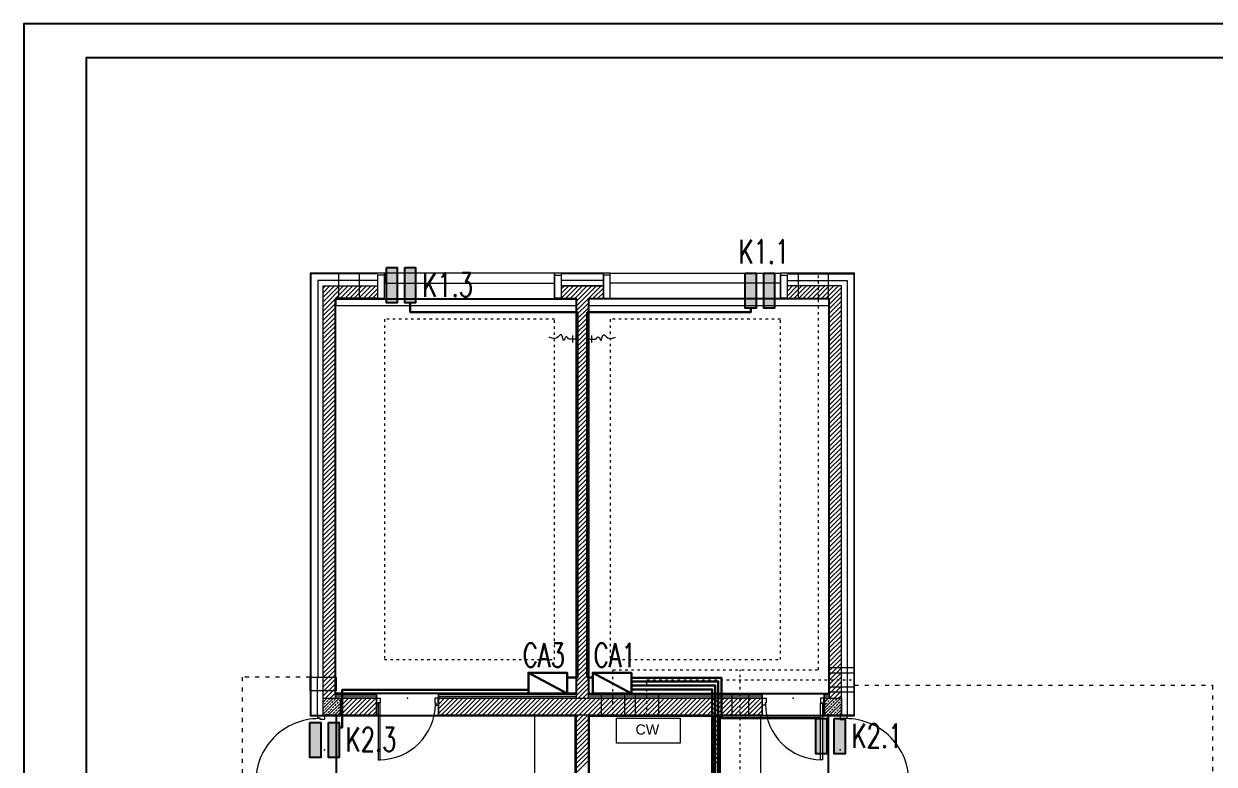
# Model space of a CAD drawing. Header units: millimetres. Extents: x 1780 to 154263, y -7240 to 17216.
# Drawn here: x 92622 to 94372, y 4195 to 5283 of the extents above; entities that cross this region are included whole.
import ezdxf

# ---------------------------------------------------------------- set-up
doc = ezdxf.new("R2010")
doc.units = ezdxf.units.MM
doc.linetypes.add('ACAD_ISO03W100', pattern=[30, 12, -18])
for name, color, linetype, lineweight in [('2d_SX_aranżacja drukowana', 200, 'Continuous', 5), ('2d_SX_aranżacja niedrukowana', 191, 'Continuous', 5), ('2d_SX_gruba przekroje', 90, 'Continuous', 20), ('2d_SX_instalacje - kanalizacja opadowa', 130, 'Continuous', 5), ('2d_SX_instalacje szkic - wentylacja nawiew', 170, 'Continuous', 5), ('2d_SX_instalacje szkic - wentylacja wywiew', 14, 'Continuous', 5), ('2d_SX_instalacje szkic - woda', 140, 'Continuous', 5), ('2d_SX_przebicia', 96, 'Continuous', 13), ('2d_SX_stolarka drzwiowa', 211, 'Continuous', 5), ('2d_SX_stolarka okznaczenia', 251, 'Continuous', 5), ('2d_SX_szraf', 251, 'Continuous', 0), ('2d_SX_warstwy', 181, 'Continuous', 9), ('2d_SX_widok', 10, 'Continuous', 9)]:
    doc.layers.add(name, color=color, linetype=linetype, lineweight=lineweight)
doc.layers.add('2d_SX_powierzchnia', color=251, linetype='Continuous', plot=False)
doc.layers.add('2d_SX_rewizja 18 września', color=210, linetype='Continuous')
doc.layers.add('60 instalacje elektryka', color=10, linetype='Continuous')
doc.styles.add('OPIS', font='simplex.shx', dxfattribs={"width": 0.7, "height": 4})
doc.linetypes.add('ZIGZAG', pattern='A,0.00254,-5.08,[131,ltypeshp.shx,S=5.08,R=0,X=-5.08,Y=0],-10.16,[131,ltypeshp.shx,S=5.08,R=180,X=5.08,Y=0],-5.08', length=20.32254)

# ---------------------------------------------------------------- blocks, each defined once
blk = doc.blocks.new('pdkld a1a2 k')
at = {"layer": '2d_SX_aranżacja drukowana', "color": 8, "ltscale": 5}
for p, q in [((98546.7, -12373.4), (98626.7, -12373.4)), ((98570.4, -12376.8), (98664.1, -12376.8)), ((98570.4, -12413.3), (98570.4, -12376.8)), ((98712.1, -12373.4), (98642.1, -12373.4)), ((98664.1, -12376.8), (98664.1, -12413.3)), ((98712.1, -12443.4), (98712.1, -12373.4)), ((98664.1, -12413.3), (98570.4, -12413.3))]:
    blk.add_line(p, q, dxfattribs=at)
at = {"layer": '2d_SX_aranżacja niedrukowana', "color": 8, "linetype": 'ACAD_ISO03W100', "ltscale": 0.3}
for p, q in [((98479.1, -11790.4), (98229.1, -11790.4)), ((98229.1, -11790.4), (98229.1, -12290.4)), ((98479.1, -12290.4), (98479.1, -11790.4)), ((98811.1, -11790.4), (98561.1, -11790.4)), ((98561.1, -11790.4), (98561.1, -12290.4)), ((98811.1, -12290.4), (98811.1, -11790.4)), ((98229.1, -12290.4), (98479.1, -12290.4)), ((98561.1, -12290.4), (98811.1, -12290.4))]:
    blk.add_line(p, q, dxfattribs=at)
at = {"layer": '2d_SX_aranżacja niedrukowana', "color": 8}
for p, q in [((98450.1, -12476.4), (98450.1, -12373.4)), ((98450.1, -12373.4), (98510.1, -12373.4)), ((98510.1, -12373.4), (98510.1, -12516.4)), ((98782.1, -12373.4), (98782.1, -12616.4))]:
    blk.add_line(p, q, dxfattribs=at)
at = {"layer": '2d_SX_gruba przekroje', "color": 8}
for p, q in [((98229.1, -11722.4), (98120.1, -11722.4)), ((98120.1, -11722.4), (98120.1, -12373.4)), ((98229.1, -11759.4), (98229.1, -11722.4)), ((98561.1, -11722.4), (98479.1, -11722.4)), ((98479.1, -11722.4), (98479.1, -11759.4)), ((98561.1, -11759.4), (98561.1, -11722.4)), ((98920.1, -11722.4), (98811.1, -11722.4)), ((98811.1, -11722.4), (98811.1, -11759.4)), ((98920.1, -12373.4), (98920.1, -11722.4)), ((98157.1, -12340.4), (98157.1, -11759.4)), ((98157.1, -11759.4), (98229.1, -11759.4)), ((98479.1, -11759.4), (98511.1, -11759.4)), ((98511.1, -11759.4), (98511.1, -12340.4)), ((98529.1, -12340.4), (98529.1, -11759.4)), ((98529.1, -11759.4), (98561.1, -11759.4)), ((98811.1, -11759.4), (98883.1, -11759.4)), ((98883.1, -11759.4), (98883.1, -12340.4)), ((98218, -12340.4), (98157.1, -12340.4)), ((98218, -12373.4), (98218, -12340.4)), ((98511.1, -12340.4), (98308, -12340.4)), ((98308, -12340.4), (98308, -12373.4)), ((98785.1, -12340.4), (98529.1, -12340.4)), ((98785.1, -12373.4), (98785.1, -12340.4)), ((98875.1, -12340.4), (98875.1, -12373.4)), ((98883.1, -12340.4), (98875.1, -12340.4)), ((98120.1, -12373.4), (98218, -12373.4)), ((98308, -12373.4), (98510.1, -12373.4)), ((98510.1, -12373.4), (98510.1, -12516.4)), ((98530.1, -12536.4), (98530.1, -12373.4)), ((98530.1, -12373.4), (98712.1, -12373.4)), ((98712.1, -12606.4), (98712.1, -12373.4)), ((98722.1, -12373.4), (98722.1, -12606.4)), ((98722.1, -12373.4), (98785.1, -12373.4)), ((98875.1, -12373.4), (98920.1, -12373.4))]:
    blk.add_line(p, q, dxfattribs=at)
at = {"layer": '2d_SX_instalacje - kanalizacja opadowa', "color": 8, "ltscale": 8}
for p, q in [((98158.1, -11770.4), (98158.1, -11760.4)), ((98158.1, -11760.4), (98511.1, -11760.4)), ((98511.1, -11770.4), (98158.1, -11770.4)), ((98511.1, -11760.4), (98511.1, -11770.4)), ((98529.1, -11770.4), (98529.1, -11760.4)), ((98529.1, -11760.4), (98882.1, -11760.4)), ((98882.1, -11770.4), (98529.1, -11770.4)), ((98882.1, -11760.4), (98882.1, -11770.4))]:
    blk.add_line(p, q, dxfattribs=at)
at = {"layer": '2d_SX_instalacje szkic - wentylacja nawiew', "color": 8, "linetype": 'ACAD_ISO03W100', "ltscale": 0.3}
for p, q in [((98615.1, -12373.4), (98615.1, -12320.4)), ((98615.1, -12320.4), (98920.1, -12320.4))]:
    blk.add_line(p, q, dxfattribs=at)
at = {"layer": '2d_SX_instalacje szkic - wentylacja wywiew', "color": 8, "linetype": 'ACAD_ISO03W100', "ltscale": 0.3}
for p, q in [((98867.1, -12305.4), (98867.1, -11722.4)), ((98565.1, -12373.4), (98565.1, -12305.4)), ((98565.1, -12305.4), (98867.1, -12305.4)), ((98752.1, -12586.4), (98752.1, -12305.4))]:
    blk.add_line(p, q, dxfattribs=at)
at = {"layer": '2d_SX_instalacje szkic - woda', "color": 8}
for p, q in [((98511.1, -11819.4), (98501.1, -11819.4)), ((98506.1, -11824.4), (98506.1, -11814.4)), ((98529.1, -11819.4), (98539.1, -11819.4)), ((98534.1, -11824.4), (98534.1, -11814.4))]:
    blk.add_line(p, q, dxfattribs=at)
for points, start_tangent, end_tangent in [([(98501.1, -11819.4), (98496.7, -11816.3), (98492.7, -11821.8), (98489.4, -11813.1), (98482.8, -11817.7), (98471.1, -11816.7)], (-0.999797, -0.020138), (-0.973228, 0.22984)), ([(98539.1, -11819.4), (98543.4, -11816.3), (98547.4, -11821.8), (98550.7, -11813.1), (98557.3, -11817.7), (98569, -11816.7)], (0.999797, -0.020138), (0.973228, 0.22984))]:
    blk.add_spline(points, degree=3, dxfattribs=dict(at, start_tangent=start_tangent, end_tangent=end_tangent))
at = {"layer": '2d_SX_powierzchnia', "color": 8}
for p, q in [((98157.1, -11760.4), (98511.1, -11760.4)), ((98157.1, -12340.4), (98157.1, -11760.4)), ((98511.1, -11760.4), (98511.1, -12340.4)), ((98883.1, -11760.4), (98529.1, -11760.4)), ((98529.1, -11760.4), (98529.1, -12340.4)), ((98883.1, -12340.4), (98883.1, -11760.4)), ((98511.1, -12340.4), (98157.1, -12340.4)), ((98529.1, -12340.4), (98883.1, -12340.4)), ((98158.1, -12373.4), (98158.1, -12516.4)), ((98510.1, -12373.4), (98158.1, -12373.4)), ((98510.1, -12516.4), (98510.1, -12373.4)), ((98530.1, -12373.4), (98712.1, -12373.4)), ((98530.1, -12606.4), (98530.1, -12373.4)), ((98712.1, -12373.4), (98712.1, -12606.4)), ((98785.1, -12373.4), (98722.1, -12373.4)), ((98722.1, -12373.4), (98722.1, -12606.4)), ((98785.1, -12373.4), (98785.1, -12373.4)), ((98882.1, -12373.4), (98785.1, -12373.4)), ((98882.1, -12606.4), (98882.1, -12373.4))]:
    blk.add_line(p, q, dxfattribs=at)
at = {"layer": '2d_SX_przebicia', "color": 8}
for p, q in [((98162.1, -11760.4), (98162.1, -11722.4)), ((98162.1, -11722.4), (98192.1, -11722.4)), ((98192.1, -11722.4), (98192.1, -11760.4)), ((98882.1, -11722.4), (98837.1, -11722.4)), ((98837.1, -11722.4), (98837.1, -11760.4)), ((98882.1, -11760.4), (98882.1, -11722.4)), ((98192.1, -11760.4), (98162.1, -11760.4)), ((98837.1, -11760.4), (98882.1, -11760.4)), ((98120.1, -12336.4), (98120.1, -12316.4)), ((98120.1, -12316.4), (98158.1, -12316.4)), ((98158.1, -12316.4), (98158.1, -12336.4)), ((98920.1, -12302.9), (98882.1, -12302.9)), ((98882.1, -12302.9), (98882.1, -12337.9)), ((98920.1, -12310.4), (98882.1, -12310.4)), ((98882.1, -12310.4), (98882.1, -12330.4)), ((98920.1, -12337.9), (98920.1, -12302.9)), ((98920.1, -12330.4), (98920.1, -12310.4)), ((98882.1, -12330.4), (98920.1, -12330.4)), ((98158.1, -12336.4), (98120.1, -12336.4)), ((98582.6, -12340.4), (98547.6, -12340.4)), ((98547.6, -12340.4), (98547.6, -12373.4)), ((98582.6, -12373.4), (98582.6, -12340.4)), ((98632.6, -12340.4), (98597.6, -12340.4)), ((98597.6, -12340.4), (98597.6, -12373.4)), ((98632.6, -12373.4), (98632.6, -12340.4)), ((98764.6, -12340.4), (98739.6, -12340.4)), ((98739.6, -12340.4), (98739.6, -12373.4)), ((98764.6, -12373.4), (98764.6, -12340.4)), ((98882.1, -12337.9), (98920.1, -12337.9)), ((98547.6, -12373.4), (98582.6, -12373.4)), ((98597.6, -12373.4), (98632.6, -12373.4)), ((98739.6, -12373.4), (98764.6, -12373.4))]:
    blk.add_line(p, q, dxfattribs=at)
at = {"layer": '2d_SX_stolarka drzwiowa', "color": 8}
for p, q in [((98229.1, -11722.4), (98229.1, -11737.4)), ((98479.1, -11722.4), (98229.1, -11722.4)), ((98479.1, -11737.4), (98479.1, -11722.4)), ((98561.1, -11737.4), (98561.1, -11722.4)), ((98561.1, -11722.4), (98811.1, -11722.4)), ((98811.1, -11722.4), (98811.1, -11737.4)), ((98229.1, -11725.4), (98219.1, -11725.4)), ((98219.1, -11725.4), (98219.1, -11759.4)), ((98229.1, -11759.4), (98229.1, -11725.4)), ((98229.1, -11737.4), (98479.1, -11737.4)), ((98479.1, -11759.4), (98479.1, -11725.4)), ((98479.1, -11725.4), (98489.1, -11725.4)), ((98489.1, -11725.4), (98489.1, -11759.4)), ((98561.1, -11725.4), (98551.1, -11725.4)), ((98551.1, -11725.4), (98551.1, -11759.4)), ((98561.1, -11759.4), (98561.1, -11725.4)), ((98811.1, -11737.4), (98561.1, -11737.4)), ((98811.1, -11759.4), (98811.1, -11725.4)), ((98811.1, -11725.4), (98821.1, -11725.4)), ((98821.1, -11725.4), (98821.1, -11759.4)), ((98219.1, -11759.4), (98229.1, -11759.4)), ((98489.1, -11759.4), (98479.1, -11759.4)), ((98551.1, -11759.4), (98561.1, -11759.4)), ((98821.1, -11759.4), (98811.1, -11759.4)), ((98218, -12357.4), (98218, -12347.4)), ((98218, -12347.4), (98223, -12347.4)), ((98223, -12347.4), (98223, -12353.9)), ((98308, -12347.4), (98303, -12347.4)), ((98303, -12347.4), (98303, -12353.9)), ((98308, -12357.4), (98308, -12347.4)), ((98785.1, -12357.4), (98785.1, -12347.4)), ((98785.1, -12347.4), (98790.1, -12347.4)), ((98790.1, -12347.4), (98790.1, -12353.9)), ((98875.1, -12347.4), (98870.1, -12347.4)), ((98870.1, -12347.4), (98870.1, -12353.9)), ((98875.1, -12357.4), (98875.1, -12347.4)), ((98219.5, -12357.4), (98218, -12357.4)), ((98223, -12353.9), (98219.5, -12353.9)), ((98219.5, -12353.9), (98219.5, -12357.4)), ((98220, -12354.4), (98220, -12437.9)), ((98223, -12354.4), (98220, -12354.4)), ((98223, -12437.9), (98223, -12354.4)), ((98303, -12353.9), (98304.5, -12353.9)), ((98304.5, -12353.9), (98304.5, -12357.4)), ((98304.5, -12357.4), (98308, -12357.4)), ((98788.6, -12357.4), (98785.1, -12357.4)), ((98790.1, -12353.9), (98788.6, -12353.9)), ((98788.6, -12353.9), (98788.6, -12357.4)), ((98870.1, -12353.9), (98873.6, -12353.9)), ((98870.1, -12437.9), (98870.1, -12354.4)), ((98870.1, -12354.4), (98873.1, -12354.4)), ((98873.1, -12354.4), (98873.1, -12437.9)), ((98873.6, -12353.9), (98873.6, -12357.4)), ((98873.6, -12357.4), (98875.1, -12357.4)), ((98131.1, -12376.9), (98131.1, -12373.4)), ((98131.1, -12373.4), (98141.1, -12373.4)), ((98134.6, -12376.9), (98131.1, -12376.9)), ((98134.6, -12378.4), (98134.6, -12376.9)), ((98141.1, -12378.4), (98134.6, -12378.4)), ((98141.1, -12373.4), (98141.1, -12378.4)), ((98909.1, -12373.4), (98899.1, -12373.4)), ((98899.1, -12373.4), (98899.1, -12378.4)), ((98899.1, -12378.4), (98905.6, -12378.4)), ((98905.6, -12378.4), (98905.6, -12376.9)), ((98905.6, -12376.9), (98909.1, -12376.9)), ((98909.1, -12376.9), (98909.1, -12373.4)), ((98220, -12437.9), (98223, -12437.9)), ((98873.1, -12437.9), (98870.1, -12437.9))]:
    blk.add_line(p, q, dxfattribs=at)
at = {"layer": '2d_SX_stolarka okznaczenia', "color": 8}
for centre, radius, start, end in [((98221.6, -12355.4), 82.4, 269.9492, 359.7025), ((98871.5, -12355.4), 82.4, 180.2975, 270.0508), ((98132.9, -12470.2), 92.9, 90.0596, 180.7068), ((98907.2, -12470.2), 92.9, 359.2932, 89.9404)]:
    blk.add_arc(centre, radius, start, end, dxfattribs=at)
for p in [(98263, -12347.4), (98830.1, -12347.4), (98141.1, -12423.4), (98899.1, -12423.4)]:
    blk.add_point(p, dxfattribs=at)
at = {"layer": '2d_SX_szraf', "color": 8, "linetype": 'ZIGZAG'}
for p, q in [((98219.1, -11733.4), (98131.1, -11733.4)), ((98131.1, -11733.4), (98131.1, -11733.4)), ((98131.1, -11733.4), (98131.1, -12316.4)), ((98551.1, -11733.4), (98489.1, -11733.4)), ((98821.1, -11733.4), (98909.1, -11733.4)), ((98909.1, -11733.4), (98909.1, -11733.4)), ((98909.1, -11733.4), (98909.1, -12372.4)), ((98130.1, -12316.4), (98130.1, -12372.4)), ((98130.1, -12372.4), (98130.1, -12372.4)), ((98909.1, -12372.4), (98909.1, -12372.4))]:
    blk.add_line(p, q, dxfattribs=at)
at = {"layer": '2d_SX_szraf', "color": 8, "linetype": 'Continuous'}
for p, q in [((98139.1, -11744.6), (98142.3, -11741.4)), ((98139.1, -11751.3), (98149, -11741.4)), ((98139.1, -11758), (98155.7, -11741.4)), ((98139.1, -11764.8), (98162.5, -11741.4)), ((98139.1, -11771.5), (98169.2, -11741.4)), ((98157.9, -11759.4), (98175.9, -11741.4)), ((98164.7, -11759.4), (98182.7, -11741.4)), ((98171.4, -11759.4), (98189.4, -11741.4)), ((98178.1, -11759.4), (98196.1, -11741.4)), ((98184.9, -11759.4), (98202.9, -11741.4)), ((98191.6, -11759.4), (98209.6, -11741.4)), ((98198.3, -11759.4), (98216.3, -11741.4)), ((98205.1, -11759.4), (98219.1, -11745.4)), ((98211.8, -11759.4), (98219.1, -11752.1)), ((98489.1, -11745.9), (98493.6, -11741.4)), ((98489.1, -11752.7), (98500.3, -11741.4)), ((98489.1, -11759.4), (98507.1, -11741.4)), ((98495.8, -11759.4), (98513.8, -11741.4)), ((98502.5, -11759.4), (98520.5, -11741.4)), ((98509.3, -11759.4), (98527.3, -11741.4)), ((98511.1, -11764.3), (98534, -11741.4)), ((98511.1, -11771.1), (98540.8, -11741.4)), ((98529.5, -11759.4), (98547.5, -11741.4)), ((98536.2, -11759.4), (98551.1, -11744.5)), ((98543, -11759.4), (98551.1, -11751.3)), ((98549.7, -11759.4), (98551.1, -11758)), ((98821.1, -11742.8), (98822.5, -11741.4)), ((98821.1, -11749.6), (98829.2, -11741.4)), ((98821.1, -11756.3), (98836, -11741.4)), ((98824.7, -11759.4), (98842.7, -11741.4)), ((98831.4, -11759.4), (98849.4, -11741.4)), ((98838.2, -11759.4), (98856.2, -11741.4)), ((98844.9, -11759.4), (98862.9, -11741.4)), ((98851.7, -11759.4), (98869.7, -11741.4)), ((98858.4, -11759.4), (98876.4, -11741.4)), ((98865.1, -11759.4), (98883.1, -11741.4)), ((98871.9, -11759.4), (98889.9, -11741.4)), ((98878.6, -11759.4), (98896.6, -11741.4)), ((98883.1, -11761.6), (98901.1, -11743.6)), ((98883.1, -11768.4), (98901.1, -11750.4)), ((98883.1, -11775.1), (98901.1, -11757.1)), ((98139.1, -11778.2), (98157.1, -11760.2)), ((98139.1, -11785), (98157.1, -11767)), ((98139.1, -11791.7), (98157.1, -11773.7)), ((98218.5, -11759.4), (98219.1, -11758.9)), ((98511.1, -11777.8), (98529.1, -11759.8)), ((98511.1, -11784.5), (98529.1, -11766.5)), ((98511.1, -11791.3), (98529.1, -11773.3)), ((98883.1, -11781.8), (98901.1, -11763.8)), ((98883.1, -11788.6), (98901.1, -11770.6)), ((98139.1, -11798.4), (98157.1, -11780.4)), ((98139.1, -11805.2), (98157.1, -11787.2)), ((98511.1, -11798), (98529.1, -11780)), ((98511.1, -11804.7), (98529.1, -11786.7)), ((98883.1, -11795.3), (98901.1, -11777.3)), ((98883.1, -11802.1), (98901.1, -11784.1)), ((98883.1, -11808.8), (98901.1, -11790.8)), ((98139.1, -11811.9), (98157.1, -11793.9)), ((98139.1, -11818.7), (98157.1, -11800.7)), ((98139.1, -11825.4), (98157.1, -11807.4)), ((98511.1, -11811.5), (98529.1, -11793.5)), ((98511.1, -11818.2), (98529.1, -11800.2)), ((98511.1, -11825), (98529.1, -11807)), ((98883.1, -11815.5), (98901.1, -11797.5)), ((98883.1, -11822.3), (98901.1, -11804.3)), ((98139.1, -11832.1), (98157.1, -11814.1)), ((98139.1, -11838.9), (98157.1, -11820.9)), ((98139.1, -11845.6), (98157.1, -11827.6)), ((98511.1, -11831.7), (98529.1, -11813.7)), ((98511.1, -11838.4), (98529.1, -11820.4)), ((98511.1, -11845.2), (98529.1, -11827.2)), ((98883.1, -11829), (98901.1, -11811)), ((98883.1, -11835.7), (98901.1, -11817.7)), ((98883.1, -11842.5), (98901.1, -11824.5)), ((98139.1, -11852.3), (98157.1, -11834.3)), ((98139.1, -11859.1), (98157.1, -11841.1)), ((98511.1, -11851.9), (98529.1, -11833.9)), ((98511.1, -11858.6), (98529.1, -11840.6)), ((98883.1, -11849.2), (98901.1, -11831.2)), ((98883.1, -11855.9), (98901.1, -11837.9)), ((98883.1, -11862.7), (98901.1, -11844.7)), ((98139.1, -11865.8), (98157.1, -11847.8)), ((98139.1, -11872.5), (98157.1, -11854.5)), ((98139.1, -11879.3), (98157.1, -11861.3)), ((98511.1, -11865.4), (98529.1, -11847.4)), ((98511.1, -11872.1), (98529.1, -11854.1)), ((98511.1, -11878.8), (98529.1, -11860.8)), ((98883.1, -11869.4), (98901.1, -11851.4)), ((98883.1, -11876.1), (98901.1, -11858.1)), ((98139.1, -11886), (98157.1, -11868)), ((98139.1, -11892.7), (98157.1, -11874.7)), ((98511.1, -11885.6), (98529.1, -11867.6)), ((98511.1, -11892.3), (98529.1, -11874.3)), ((98883.1, -11882.9), (98901.1, -11864.9)), ((98883.1, -11889.6), (98901.1, -11871.6)), ((98883.1, -11896.3), (98901.1, -11878.3)), ((98139.1, -11899.5), (98157.1, -11881.5)), ((98139.1, -11906.2), (98157.1, -11888.2)), ((98139.1, -11912.9), (98157.1, -11894.9)), ((98511.1, -11899), (98529.1, -11881)), ((98511.1, -11905.8), (98529.1, -11887.8)), ((98511.1, -11912.5), (98529.1, -11894.5)), ((98883.1, -11903.1), (98901.1, -11885.1)), ((98883.1, -11909.8), (98901.1, -11891.8)), ((98139.1, -11919.7), (98157.1, -11901.7)), ((98139.1, -11926.4), (98157.1, -11908.4)), ((98139.1, -11933.2), (98157.1, -11915.2)), ((98511.1, -11919.2), (98529.1, -11901.2)), ((98511.1, -11926), (98529.1, -11908)), ((98511.1, -11932.7), (98529.1, -11914.7)), ((98883.1, -11916.6), (98901.1, -11898.6)), ((98883.1, -11923.3), (98901.1, -11905.3)), ((98883.1, -11930), (98901.1, -11912)), ((98139.1, -11939.9), (98157.1, -11921.9)), ((98139.1, -11946.6), (98157.1, -11928.6)), ((98511.1, -11939.4), (98529.1, -11921.4)), ((98511.1, -11946.2), (98529.1, -11928.2)), ((98883.1, -11936.8), (98901.1, -11918.8)), ((98883.1, -11943.5), (98901.1, -11925.5)), ((98883.1, -11950.2), (98901.1, -11932.2)), ((98139.1, -11953.4), (98157.1, -11935.4)), ((98139.1, -11960.1), (98157.1, -11942.1)), ((98139.1, -11966.8), (98157.1, -11948.8)), ((98511.1, -11952.9), (98529.1, -11934.9)), ((98511.1, -11959.7), (98529.1, -11941.7)), ((98511.1, -11966.4), (98529.1, -11948.4)), ((98883.1, -11957), (98901.1, -11939)), ((98883.1, -11963.7), (98901.1, -11945.7)), ((98139.1, -11973.6), (98157.1, -11955.6)), ((98139.1, -11980.3), (98157.1, -11962.3)), ((98511.1, -11973.1), (98529.1, -11955.1)), ((98511.1, -11979.9), (98529.1, -11961.9)), ((98883.1, -11970.4), (98901.1, -11952.4)), ((98883.1, -11977.2), (98901.1, -11959.2)), ((98883.1, -11983.9), (98901.1, -11965.9)), ((98139.1, -11987), (98157.1, -11969)), ((98139.1, -11993.8), (98157.1, -11975.8)), ((98139.1, -12000.5), (98157.1, -11982.5)), ((98511.1, -11986.6), (98529.1, -11968.6)), ((98511.1, -11993.3), (98529.1, -11975.3)), ((98511.1, -12000.1), (98529.1, -11982.1)), ((98883.1, -11990.6), (98901.1, -11972.6)), ((98883.1, -11997.4), (98901.1, -11979.4)), ((98139.1, -12007.2), (98157.1, -11989.2)), ((98139.1, -12014), (98157.1, -11996)), ((98139.1, -12020.7), (98157.1, -12002.7)), ((98511.1, -12006.8), (98529.1, -11988.8)), ((98511.1, -12013.5), (98529.1, -11995.5)), ((98511.1, -12020.3), (98529.1, -12002.3)), ((98883.1, -12004.1), (98901.1, -11986.1)), ((98883.1, -12010.8), (98901.1, -11992.8)), ((98883.1, -12017.6), (98901.1, -11999.6)), ((98139.1, -12027.4), (98157.1, -12009.4)), ((98139.1, -12034.2), (98157.1, -12016.2)), ((98511.1, -12027), (98529.1, -12009)), ((98511.1, -12033.7), (98529.1, -12015.7)), ((98883.1, -12024.3), (98901.1, -12006.3)), ((98883.1, -12031.1), (98901.1, -12013.1)), ((98883.1, -12037.8), (98901.1, -12019.8)), ((98139.1, -12040.9), (98157.1, -12022.9)), ((98139.1, -12047.7), (98157.1, -12029.7)), ((98139.1, -12054.4), (98157.1, -12036.4)), ((98511.1, -12040.5), (98529.1, -12022.5)), ((98511.1, -12047.2), (98529.1, -12029.2)), ((98511.1, -12053.9), (98529.1, -12035.9)), ((98883.1, -12044.5), (98901.1, -12026.5)), ((98883.1, -12051.3), (98901.1, -12033.3)), ((98139.1, -12061.1), (98157.1, -12043.1)), ((98139.1, -12067.9), (98157.1, -12049.9)), ((98511.1, -12060.7), (98529.1, -12042.7)), ((98511.1, -12067.4), (98529.1, -12049.4)), ((98883.1, -12058), (98901.1, -12040)), ((98883.1, -12064.7), (98901.1, -12046.7)), ((98883.1, -12071.5), (98901.1, -12053.5)), ((98139.1, -12074.6), (98157.1, -12056.6)), ((98139.1, -12081.3), (98157.1, -12063.3)), ((98139.1, -12088.1), (98157.1, -12070.1)), ((98511.1, -12074.2), (98529.1, -12056.2)), ((98511.1, -12080.9), (98529.1, -12062.9)), ((98511.1, -12087.6), (98529.1, -12069.6)), ((98883.1, -12078.2), (98901.1, -12060.2)), ((98883.1, -12084.9), (98901.1, -12066.9)), ((98139.1, -12094.8), (98157.1, -12076.8)), ((98139.1, -12101.5), (98157.1, -12083.5)), ((98139.1, -12108.3), (98157.1, -12090.3)), ((98511.1, -12094.4), (98529.1, -12076.4)), ((98511.1, -12101.1), (98529.1, -12083.1)), ((98511.1, -12107.8), (98529.1, -12089.8)), ((98883.1, -12091.7), (98901.1, -12073.7)), ((98883.1, -12098.4), (98901.1, -12080.4)), ((98883.1, -12105.1), (98901.1, -12087.1)), ((98139.1, -12115), (98157.1, -12097)), ((98139.1, -12121.7), (98157.1, -12103.7)), ((98511.1, -12114.6), (98529.1, -12096.6)), ((98511.1, -12121.3), (98529.1, -12103.3)), ((98883.1, -12111.9), (98901.1, -12093.9)), ((98883.1, -12118.6), (98901.1, -12100.6)), ((98883.1, -12125.3), (98901.1, -12107.3)), ((98139.1, -12128.5), (98157.1, -12110.5)), ((98139.1, -12135.2), (98157.1, -12117.2)), ((98139.1, -12141.9), (98157.1, -12123.9)), ((98511.1, -12128), (98529.1, -12110)), ((98511.1, -12134.8), (98529.1, -12116.8)), ((98511.1, -12141.5), (98529.1, -12123.5)), ((98883.1, -12132.1), (98901.1, -12114.1)), ((98883.1, -12138.8), (98901.1, -12120.8)), ((98139.1, -12148.7), (98157.1, -12130.7)), ((98139.1, -12155.4), (98157.1, -12137.4)), ((98511.1, -12148.2), (98529.1, -12130.2)), ((98511.1, -12155), (98529.1, -12137)), ((98883.1, -12145.5), (98901.1, -12127.5)), ((98883.1, -12152.3), (98901.1, -12134.3)), ((98883.1, -12159), (98901.1, -12141)), ((98139.1, -12162.1), (98157.1, -12144.1)), ((98139.1, -12168.9), (98157.1, -12150.9)), ((98139.1, -12175.6), (98157.1, -12157.6)), ((98511.1, -12161.7), (98529.1, -12143.7)), ((98511.1, -12168.4), (98529.1, -12150.4)), ((98511.1, -12175.2), (98529.1, -12157.2)), ((98883.1, -12165.8), (98901.1, -12147.8)), ((98883.1, -12172.5), (98901.1, -12154.5)), ((98139.1, -12182.4), (98157.1, -12164.4)), ((98139.1, -12189.1), (98157.1, -12171.1)), ((98139.1, -12195.8), (98157.1, -12177.8)), ((98511.1, -12181.9), (98529.1, -12163.9)), ((98511.1, -12188.7), (98529.1, -12170.7)), ((98511.1, -12195.4), (98529.1, -12177.4)), ((98883.1, -12179.2), (98901.1, -12161.2)), ((98883.1, -12186), (98901.1, -12168)), ((98883.1, -12192.7), (98901.1, -12174.7)), ((98139.1, -12202.6), (98157.1, -12184.6)), ((98139.1, -12209.3), (98157.1, -12191.3)), ((98511.1, -12202.1), (98529.1, -12184.1)), ((98511.1, -12208.9), (98529.1, -12190.9)), ((98883.1, -12199.4), (98901.1, -12181.4)), ((98883.1, -12206.2), (98901.1, -12188.2)), ((98883.1, -12212.9), (98901.1, -12194.9)), ((98139.1, -12216), (98157.1, -12198)), ((98139.1, -12222.8), (98157.1, -12204.8)), ((98139.1, -12229.5), (98157.1, -12211.5)), ((98511.1, -12215.6), (98529.1, -12197.6)), ((98511.1, -12222.3), (98529.1, -12204.3)), ((98511.1, -12229.1), (98529.1, -12211.1)), ((98883.1, -12219.6), (98901.1, -12201.6)), ((98883.1, -12226.4), (98901.1, -12208.4)), ((98139.1, -12236.2), (98157.1, -12218.2)), ((98139.1, -12243), (98157.1, -12225)), ((98511.1, -12235.8), (98529.1, -12217.8)), ((98511.1, -12242.5), (98529.1, -12224.5)), ((98883.1, -12233.1), (98901.1, -12215.1)), ((98883.1, -12239.8), (98901.1, -12221.8)), ((98883.1, -12246.6), (98901.1, -12228.6)), ((98139.1, -12249.7), (98157.1, -12231.7)), ((98139.1, -12256.4), (98157.1, -12238.4)), ((98139.1, -12263.2), (98157.1, -12245.2)), ((98511.1, -12249.3), (98529.1, -12231.3)), ((98511.1, -12256), (98529.1, -12238)), ((98511.1, -12262.7), (98529.1, -12244.7)), ((98883.1, -12253.3), (98901.1, -12235.3)), ((98883.1, -12260), (98901.1, -12242)), ((98139.1, -12269.9), (98157.1, -12251.9)), ((98139.1, -12276.6), (98157.1, -12258.6)), ((98139.1, -12283.4), (98157.1, -12265.4)), ((98511.1, -12269.5), (98529.1, -12251.5)), ((98511.1, -12276.2), (98529.1, -12258.2)), ((98511.1, -12282.9), (98529.1, -12264.9)), ((98883.1, -12266.8), (98901.1, -12248.8)), ((98883.1, -12273.5), (98901.1, -12255.5)), ((98883.1, -12280.3), (98901.1, -12262.3)), ((98139.1, -12290.1), (98157.1, -12272.1)), ((98139.1, -12296.9), (98157.1, -12278.9)), ((98511.1, -12289.7), (98529.1, -12271.7)), ((98511.1, -12296.4), (98529.1, -12278.4)), ((98883.1, -12287), (98901.1, -12269)), ((98883.1, -12293.7), (98901.1, -12275.7)), ((98883.1, -12300.5), (98901.1, -12282.5)), ((98139.1, -12303.6), (98157.1, -12285.6)), ((98139.1, -12310.3), (98157.1, -12292.3)), ((98139.1, -12317.1), (98157.1, -12299.1)), ((98511.1, -12303.1), (98529.1, -12285.1)), ((98511.1, -12309.9), (98529.1, -12291.9)), ((98511.1, -12316.6), (98529.1, -12298.6)), ((98883.1, -12307.2), (98901.1, -12289.2)), ((98883.1, -12313.9), (98901.1, -12295.9)), ((98139.1, -12323.8), (98157.1, -12305.8)), ((98139.1, -12330.5), (98157.1, -12312.5)), ((98511.1, -12323.4), (98529.1, -12305.4)), ((98511.1, -12330.1), (98529.1, -12312.1)), ((98883.1, -12320.7), (98901.1, -12302.7)), ((98883.1, -12327.4), (98901.1, -12309.4)), ((98883.1, -12334.1), (98901.1, -12316.1)), ((98139.1, -12337.3), (98157.1, -12319.3)), ((98139.1, -12344), (98157.1, -12326)), ((98142.4, -12347.4), (98157.1, -12332.7)), ((98511.1, -12336.8), (98529.1, -12318.8)), ((98511.1, -12343.6), (98529.1, -12325.6)), ((98514, -12347.4), (98529.1, -12332.3)), ((98883.1, -12340.9), (98901.1, -12322.9)), ((98883.3, -12347.4), (98901.1, -12329.6)), ((98139.1, -12353), (98144.7, -12347.4)), ((98139.1, -12362), (98153.6, -12347.4)), ((98139.1, -12370.9), (98162.6, -12347.4)), ((98139.3, -12348.3), (98140.2, -12347.4)), ((98143.8, -12352.7), (98146, -12350.5)), ((98147.1, -12349.4), (98149.2, -12347.4)), ((98149.2, -12347.4), (98157.1, -12339.5)), ((98151.6, -12353.9), (98153.9, -12351.6)), ((98155, -12350.5), (98157.3, -12348.3)), ((98155.9, -12347.4), (98157.1, -12346.2)), ((98159.5, -12355), (98161.7, -12352.7)), ((98162.9, -12351.6), (98164.1, -12350.4)), ((98164.1, -12352.7), (98169.4, -12347.4)), ((98164.1, -12359.4), (98176.1, -12347.4)), ((98164.1, -12366.1), (98182.8, -12347.4)), ((98164.6, -12372.4), (98189.6, -12347.4)), ((98171.3, -12372.4), (98196.3, -12347.4)), ((98178, -12372.4), (98203, -12347.4)), ((98184.8, -12372.4), (98209.8, -12347.4)), ((98191.5, -12372.4), (98216.5, -12347.4)), ((98309, -12349.1), (98310.8, -12347.4)), ((98309, -12355.9), (98317.5, -12347.4)), ((98309, -12362.6), (98324.3, -12347.4)), ((98309, -12369.3), (98331, -12347.4)), ((98312.7, -12372.4), (98337.7, -12347.4)), ((98319.5, -12372.4), (98344.5, -12347.4)), ((98326.2, -12372.4), (98351.2, -12347.4)), ((98332.9, -12372.4), (98357.9, -12347.4)), ((98339.7, -12372.4), (98364.7, -12347.4)), ((98346.4, -12372.4), (98371.4, -12347.4)), ((98353.2, -12372.4), (98378.2, -12347.4)), ((98359.9, -12372.4), (98384.9, -12347.4)), ((98366.6, -12372.4), (98391.6, -12347.4)), ((98373.4, -12372.4), (98398.4, -12347.4)), ((98380.1, -12372.4), (98405.1, -12347.4)), ((98386.8, -12372.4), (98411.8, -12347.4)), ((98393.6, -12372.4), (98418.6, -12347.4)), ((98400.3, -12372.4), (98425.3, -12347.4)), ((98407, -12372.4), (98432, -12347.4)), ((98413.8, -12372.4), (98438.8, -12347.4)), ((98420.5, -12372.4), (98445.5, -12347.4)), ((98427.2, -12372.4), (98452.2, -12347.4)), ((98434, -12372.4), (98459, -12347.4)), ((98440.7, -12372.4), (98465.7, -12347.4)), ((98447.4, -12372.4), (98472.4, -12347.4)), ((98454.2, -12372.4), (98479.2, -12347.4)), ((98460.9, -12372.4), (98485.9, -12347.4)), ((98467.6, -12372.4), (98492.6, -12347.4)), ((98474.4, -12372.4), (98499.4, -12347.4)), ((98481.1, -12372.4), (98506.1, -12347.4)), ((98487.9, -12372.4), (98512.9, -12347.4)), ((98494.6, -12372.4), (98519.6, -12347.4)), ((98501.3, -12372.4), (98526.3, -12347.4)), ((98508.1, -12372.4), (98533.1, -12347.4)), ((98514.8, -12372.4), (98539.8, -12347.4)), ((98520.7, -12347.4), (98529.1, -12339)), ((98521.5, -12372.4), (98546.5, -12347.4)), ((98527.5, -12347.4), (98529.1, -12345.8)), ((98528.3, -12372.4), (98553.3, -12347.4)), ((98535, -12372.4), (98560, -12347.4)), ((98541.7, -12372.4), (98566.7, -12347.4)), ((98548.5, -12372.4), (98573.5, -12347.4)), ((98555.2, -12372.4), (98580.2, -12347.4)), ((98561.9, -12372.4), (98586.9, -12347.4)), ((98568.7, -12372.4), (98593.7, -12347.4)), ((98575.4, -12372.4), (98600.4, -12347.4)), ((98582.1, -12372.4), (98607.1, -12347.4)), ((98588.9, -12372.4), (98613.9, -12347.4)), ((98595.6, -12372.4), (98620.6, -12347.4)), ((98602.4, -12372.4), (98627.4, -12347.4)), ((98609.1, -12372.4), (98634.1, -12347.4)), ((98615.8, -12372.4), (98640.8, -12347.4)), ((98622.6, -12372.4), (98647.6, -12347.4)), ((98629.3, -12372.4), (98654.3, -12347.4)), ((98636, -12372.4), (98661, -12347.4)), ((98642.8, -12372.4), (98667.8, -12347.4)), ((98649.5, -12372.4), (98674.5, -12347.4)), ((98656.2, -12372.4), (98681.2, -12347.4)), ((98663, -12372.4), (98688, -12347.4)), ((98669.7, -12372.4), (98694.7, -12347.4)), ((98676.4, -12372.4), (98701.4, -12347.4)), ((98683.2, -12372.4), (98708.2, -12347.4)), ((98689.9, -12372.4), (98714.9, -12347.4)), ((98696.6, -12372.4), (98721.6, -12347.4)), ((98703.4, -12372.4), (98728.4, -12347.4)), ((98710.1, -12372.4), (98735.1, -12347.4)), ((98716.9, -12372.4), (98741.9, -12347.4)), ((98723.6, -12372.4), (98748.6, -12347.4)), ((98730.3, -12372.4), (98755.3, -12347.4)), ((98737.1, -12372.4), (98762.1, -12347.4)), ((98743.8, -12372.4), (98768.8, -12347.4)), ((98750.5, -12372.4), (98775.5, -12347.4)), ((98757.3, -12372.4), (98782.3, -12347.4)), ((98764, -12372.4), (98784.1, -12352.3)), ((98876.1, -12353), (98881.7, -12347.4)), ((98876.1, -12362), (98890.6, -12347.4)), ((98876.1, -12370.9), (98899.6, -12347.4)), ((98876.3, -12348.3), (98877.2, -12347.4)), ((98880.8, -12352.7), (98883, -12350.5)), ((98884.1, -12349.4), (98886.2, -12347.4)), ((98888.6, -12353.9), (98890.9, -12351.6)), ((98890, -12347.4), (98901.1, -12336.3)), ((98892, -12350.5), (98894.3, -12348.3)), ((98896.5, -12355), (98898.7, -12352.7)), ((98896.8, -12347.4), (98901.1, -12343.1)), ((98899.9, -12351.6), (98901.1, -12350.4)), ((98139.1, -12357.5), (98139.3, -12357.2)), ((98139.1, -12366.4), (98140.4, -12365.1)), ((98140.4, -12356.1), (98142.7, -12353.9)), ((98141.5, -12364), (98143.8, -12361.7)), ((98142.7, -12371.8), (98144.9, -12369.6)), ((98144.9, -12360.6), (98147.1, -12358.4)), ((98146, -12368.5), (98148.3, -12366.2)), ((98146.6, -12372.4), (98164.1, -12354.9)), ((98148.3, -12357.2), (98150.5, -12355)), ((98149.4, -12365.1), (98151.6, -12362.9)), ((98151.1, -12372.4), (98152.8, -12370.7)), ((98152.8, -12361.7), (98155, -12359.5)), ((98153.9, -12369.6), (98156.1, -12367.3)), ((98155.6, -12372.4), (98164.1, -12363.9)), ((98156.1, -12358.4), (98158.4, -12356.1)), ((98157.3, -12366.2), (98159.5, -12364)), ((98160.6, -12362.9), (98162.9, -12360.6)), ((98161.7, -12370.7), (98164, -12368.5)), ((98164, -12359.5), (98164.1, -12359.4)), ((98198.2, -12372.4), (98217, -12353.6)), ((98205, -12372.4), (98217, -12360.3)), ((98211.7, -12372.4), (98217, -12367)), ((98770.7, -12372.4), (98784.1, -12359)), ((98777.5, -12372.4), (98784.1, -12365.8)), ((98876.1, -12357.5), (98876.3, -12357.2)), ((98876.1, -12366.4), (98877.4, -12365.1)), ((98877.4, -12356.1), (98879.7, -12353.9)), ((98878.5, -12364), (98880.8, -12361.7)), ((98879.7, -12371.8), (98881.9, -12369.6)), ((98881.9, -12360.6), (98884.1, -12358.4)), ((98883, -12368.5), (98885.3, -12366.2)), ((98883.6, -12372.4), (98901.1, -12354.9)), ((98885.3, -12357.2), (98887.5, -12355)), ((98886.4, -12365.1), (98888.6, -12362.9)), ((98888.1, -12372.4), (98889.8, -12370.7)), ((98889.8, -12361.7), (98892, -12359.5)), ((98890.9, -12369.6), (98893.1, -12367.3)), ((98892.6, -12372.4), (98901.1, -12363.9)), ((98893.1, -12358.4), (98895.4, -12356.1)), ((98894.3, -12366.2), (98896.5, -12364)), ((98897.6, -12362.9), (98899.9, -12360.6)), ((98898.7, -12370.7), (98901, -12368.5)), ((98901, -12359.5), (98901.1, -12359.4)), ((98160.1, -12372.4), (98160.6, -12371.8)), ((98511.1, -12376.1), (98514.8, -12372.4)), ((98511.1, -12382.8), (98521.5, -12372.4)), ((98511.1, -12389.6), (98528.3, -12372.4)), ((98511.1, -12396.3), (98529.1, -12378.3)), ((98511.1, -12403.1), (98529.1, -12385.1)), ((98713.1, -12379.1), (98719.8, -12372.4)), ((98713.1, -12385.8), (98721.1, -12377.8)), ((98713.1, -12392.5), (98721.1, -12384.5)), ((98897.1, -12372.4), (98897.6, -12371.8)), ((98511.1, -12409.8), (98529.1, -12391.8)), ((98511.1, -12416.5), (98529.1, -12398.5)), ((98511.1, -12423.3), (98529.1, -12405.3)), ((98713.1, -12399.3), (98721.1, -12391.3)), ((98713.1, -12406), (98721.1, -12398)), ((98713.1, -12412.7), (98721.1, -12404.7)), ((98511.1, -12430), (98529.1, -12412)), ((98511.1, -12436.7), (98529.1, -12418.7)), ((98713.1, -12419.5), (98721.1, -12411.5)), ((98713.1, -12426.2), (98721.1, -12418.2)), ((98511.1, -12443.5), (98529.1, -12425.5)), ((98511.1, -12450.2), (98529.1, -12432.2)), ((98511.1, -12456.9), (98529.1, -12438.9)), ((98713.1, -12433), (98721.1, -12425)), ((98713.1, -12439.7), (98721.1, -12431.7)), ((98713.1, -12446.4), (98721.1, -12438.4))]:
    blk.add_line(p, q, dxfattribs=at)
at = {"layer": '2d_SX_szraf', "color": 8, "linetype": 'ZIGZAG', "ltscale": 0.5}
for p, q in [((98217, -12344.4), (98157.1, -12344.4)), ((98309, -12344.4), (98511.1, -12344.4)), ((98784.1, -12344.4), (98529.1, -12344.4)), ((98883.1, -12344.4), (98876.1, -12344.4))]:
    blk.add_line(p, q, dxfattribs=at)
at = {"layer": '2d_SX_warstwy', "color": 8}
for p, q in [((98139.1, -11723.4), (98121.1, -11723.4)), ((98121.1, -11723.4), (98121.1, -12316.4)), ((98219.1, -11723.4), (98139.1, -11723.4)), ((98551.1, -11723.4), (98489.1, -11723.4)), ((98489.1, -11723.4), (98489.1, -11741.4)), ((98551.1, -11741.4), (98551.1, -11723.4)), ((98821.1, -11723.4), (98901.1, -11723.4)), ((98901.1, -11723.4), (98919.1, -11723.4)), ((98919.1, -11723.4), (98919.1, -12372.4)), ((98139.1, -12372.4), (98139.1, -11741.4)), ((98139.1, -11741.4), (98219.1, -11741.4)), ((98219.1, -11741.4), (98219.1, -11759.4)), ((98489.1, -11741.4), (98551.1, -11741.4)), ((98551.1, -11741.4), (98489.1, -11741.4)), ((98489.1, -11741.4), (98489.1, -11759.4)), ((98551.1, -11759.4), (98551.1, -11741.4)), ((98901.1, -11741.4), (98821.1, -11741.4)), ((98821.1, -11741.4), (98821.1, -11759.4)), ((98901.1, -12372.4), (98901.1, -11741.4)), ((98219.1, -11759.4), (98157.1, -11759.4)), ((98157.1, -11759.4), (98157.1, -12347.4)), ((98489.1, -11759.4), (98511.1, -11759.4)), ((98511.1, -11759.4), (98511.1, -12347.4)), ((98529.1, -11759.4), (98551.1, -11759.4)), ((98529.1, -12347.4), (98529.1, -11759.4)), ((98821.1, -11759.4), (98882.1, -11759.4)), ((98882.1, -11759.4), (98883.1, -11759.4)), ((98883.1, -11759.4), (98883.1, -12347.4)), ((98121.1, -12316.4), (98139.1, -12316.4)), ((98121.1, -12316.4), (98121.1, -12372.4)), ((98139.1, -12347.4), (98164.1, -12347.4)), ((98139.1, -12372.4), (98139.1, -12347.4)), ((98157.1, -12341.4), (98217, -12341.4)), ((98157.1, -12347.4), (98157.1, -12341.4)), ((98217, -12347.4), (98157.1, -12347.4)), ((98157.1, -12347.4), (98217, -12347.4)), ((98164.1, -12347.4), (98164.1, -12372.4)), ((98217, -12341.4), (98217, -12347.4)), ((98217, -12347.4), (98217, -12372.4)), ((98309, -12341.4), (98511.1, -12341.4)), ((98309, -12347.4), (98309, -12341.4)), ((98511.1, -12347.4), (98309, -12347.4)), ((98309, -12347.4), (98784.1, -12347.4)), ((98309, -12372.4), (98309, -12347.4)), ((98511.1, -12341.4), (98511.1, -12347.4)), ((98511.1, -12347.4), (98529.1, -12347.4)), ((98529.1, -12341.4), (98784.1, -12341.4)), ((98529.1, -12347.4), (98529.1, -12341.4)), ((98784.1, -12347.4), (98529.1, -12347.4)), ((98784.1, -12341.4), (98784.1, -12347.4)), ((98784.1, -12347.4), (98784.1, -12372.4)), ((98876.1, -12341.4), (98883.1, -12341.4)), ((98876.1, -12347.4), (98876.1, -12341.4)), ((98876.1, -12347.4), (98901.1, -12347.4)), ((98876.1, -12372.4), (98876.1, -12347.4)), ((98883.1, -12347.4), (98876.1, -12347.4)), ((98876.1, -12347.4), (98876.1, -12372.4)), ((98883.1, -12347.4), (98876.1, -12347.4)), ((98883.1, -12341.4), (98883.1, -12347.4)), ((98901.1, -12347.4), (98901.1, -12372.4)), ((98121.1, -12372.4), (98139.1, -12372.4)), ((98164.1, -12372.4), (98139.1, -12372.4)), ((98217, -12372.4), (98139.1, -12372.4)), ((98784.1, -12372.4), (98309, -12372.4)), ((98529.1, -12372.4), (98511.1, -12372.4)), ((98511.1, -12372.4), (98511.1, -12517.4)), ((98529.1, -12535.4), (98529.1, -12372.4)), ((98721.1, -12372.4), (98713.1, -12372.4)), ((98713.1, -12372.4), (98713.1, -12607.4)), ((98721.1, -12607.4), (98721.1, -12372.4)), ((98901.1, -12372.4), (98876.1, -12372.4)), ((98876.1, -12372.4), (98901.1, -12372.4)), ((98919.1, -12372.4), (98901.1, -12372.4))]:
    blk.add_line(p, q, dxfattribs=at)
at = {"layer": '2d_SX_widok', "color": 8, "linetype": 'ACAD_ISO03W100', "ltscale": 0.5}
for p, q in [((98120.1, -12316.4), (98020.1, -12316.4)), ((98020.1, -12316.4), (98020.1, -12531.4)), ((98920.1, -12328.4), (99446.1, -12328.4)), ((99446.1, -12328.4), (99446.1, -13081.4))]:
    blk.add_line(p, q, dxfattribs=at)
at = {"layer": '60 instalacje elektryka', "lineweight": 15, "insert": (98598.2, -12385.8), "char_height": 15, "width": 46.676, "attachment_point": 1, "style": 'OPIS'}
blk.add_mtext('\\pxql;{\\W1;\\fArial|b0|i0|c238|p34;\\C8;CW}', dxfattribs=at)
blk = doc.blocks.new('kontaktron')
at = {"layer": '60 instalacje elektryka', "transparency": 33554687}
h = blk.add_hatch(color=256, dxfattribs=at)
h.dxf.hatch_style = 1
h.paths.add_polyline_path([(98382.7, -9882.7), (98405.3, -9882.7), (98405.3, -9956.7), (98382.7, -9956.7)])
h = blk.add_hatch(color=256, dxfattribs=at)
h.dxf.hatch_style = 1
h.paths.add_polyline_path([(98421.3, -9882.7), (98443.8, -9882.7), (98443.8, -9956.7), (98421.3, -9956.7)])
at = {"layer": '60 instalacje elektryka'}
for points in [[(98382.7, -9882.7), (98405.3, -9882.7), (98405.3, -9956.7), (98382.7, -9956.7)], [(98421.3, -9882.7), (98443.8, -9882.7), (98443.8, -9956.7), (98421.3, -9956.7)], [(98421.3, -9882.7), (98443.8, -9882.7), (98443.8, -9956.7), (98421.3, -9956.7)]]:
    blk.add_lwpolyline(points, close=True, dxfattribs=at)

msp = doc.modelspace()

# ---------------------------------------------------------------- linework, layer by layer
at = {"layer": '60 instalacje elektryka', "lineweight": 30}
for p, q in [((93363.6, 4329), (93420.4, 4298.6)), ((93458.1, 4329), (93514.9, 4298.6))]:
    msp.add_line(p, q, dxfattribs=at)
at = {"layer": '60 instalacje elektryka'}
for points in [[(96826.5, 5282.9), (92621.9, 5282.9), (92621.9, 2309.7), (96826.5, 2309.7)], [(92713.3, 2359.7), (96775.3, 2359.7), (96775.3, 5232.9), (92713.3, 5232.9)]]:
    msp.add_lwpolyline(points, close=True, dxfattribs=at)
at = {"layer": '60 instalacje elektryka', "lineweight": 30}
for points in [[(93420.4, 4322.2), (93435.9, 4322.2), (93435.9, 4859), (93189.8, 4859), (93189.8, 4872.8)], [(93690.3, 4864.8), (93690.3, 4859), (93450, 4859), (93450, 4322.2), (93458.1, 4322.2)], [(93257.7, 3559.4), (93257.7, 3567.6), (93550.1, 3567.6), (93550.1, 3900), (93633.8, 3900), (93633.8, 4304.6), (93514.9, 4304.6)], [(93514.9, 4321.6), (93647.6, 4321.6), (93647.6, 4262.4), (93791.9, 4262.4), (93791.9, 4261.6)], [(93810.1, 3494.9), (93810.1, 3899.6), (93642.7, 3899.6), (93642.7, 4316.3), (93514.9, 4316.3)], [(93644.5, 3559.4), (93644.5, 3567.3), (93806.5, 3567.3), (93806.5, 3897.5), (93638.2, 3897.5), (93638.2, 4310.4), (93514.9, 4310.4)], [(93085.3, 4248.8), (93089.9, 4248.8), (93089.9, 4304.1), (93363.6, 4304.1)]]:
    msp.add_lwpolyline(points, dxfattribs=at)
for points in [[(93420.4, 4298.6), (93363.6, 4298.6), (93363.6, 4329), (93420.4, 4329)], [(93514.9, 4298.6), (93458.1, 4298.6), (93458.1, 4329), (93514.9, 4329)]]:
    msp.add_lwpolyline(points, close=True, dxfattribs=at)

# ---------------------------------------------------------------- block references
at = {"layer": '2d_SX_rewizja 18 września', "xscale": 0.7, "yscale": 0.7, "zscale": 0.7}
for p in [(24287.2, 11842.5), (24814.5, 11834.5), (24174.6, 11174.1), (24918.3, 11179.5)]:
    msp.add_blockref('kontaktron', p, dxfattribs=at)
at = {"layer": '2d_SX_rewizja 18 września'}
msp.add_blockref('pdkld a1a2 k', (-5077.2, 16639), dxfattribs=at)

# ---------------------------------------------------------------- texts
at = {"layer": '60 instalacje elektryka', "lineweight": 30, "char_height": 35, "attachment_point": 1, "style": 'OPIS'}
for s, insert, width in [('\\pxql;K1.1', (93672.4, 4965.6), 77.143), ('\\pxql;K1.3', (93207.7, 4916.8), 77.143), ('\\pxql;CA3', (93355.4, 4372.4), 78.167), ('\\pxql;CA1', (93459.7, 4372.4), 78.167), ('\\pxql;K2.1', (93838.7, 4253.8), 78.167), ('\\pxql;K2.3', (93095.1, 4248.4), 77.143)]:
    msp.add_mtext(s, dxfattribs=dict(at, insert=insert, width=width))

doc.saveas('drawing.dxf')
